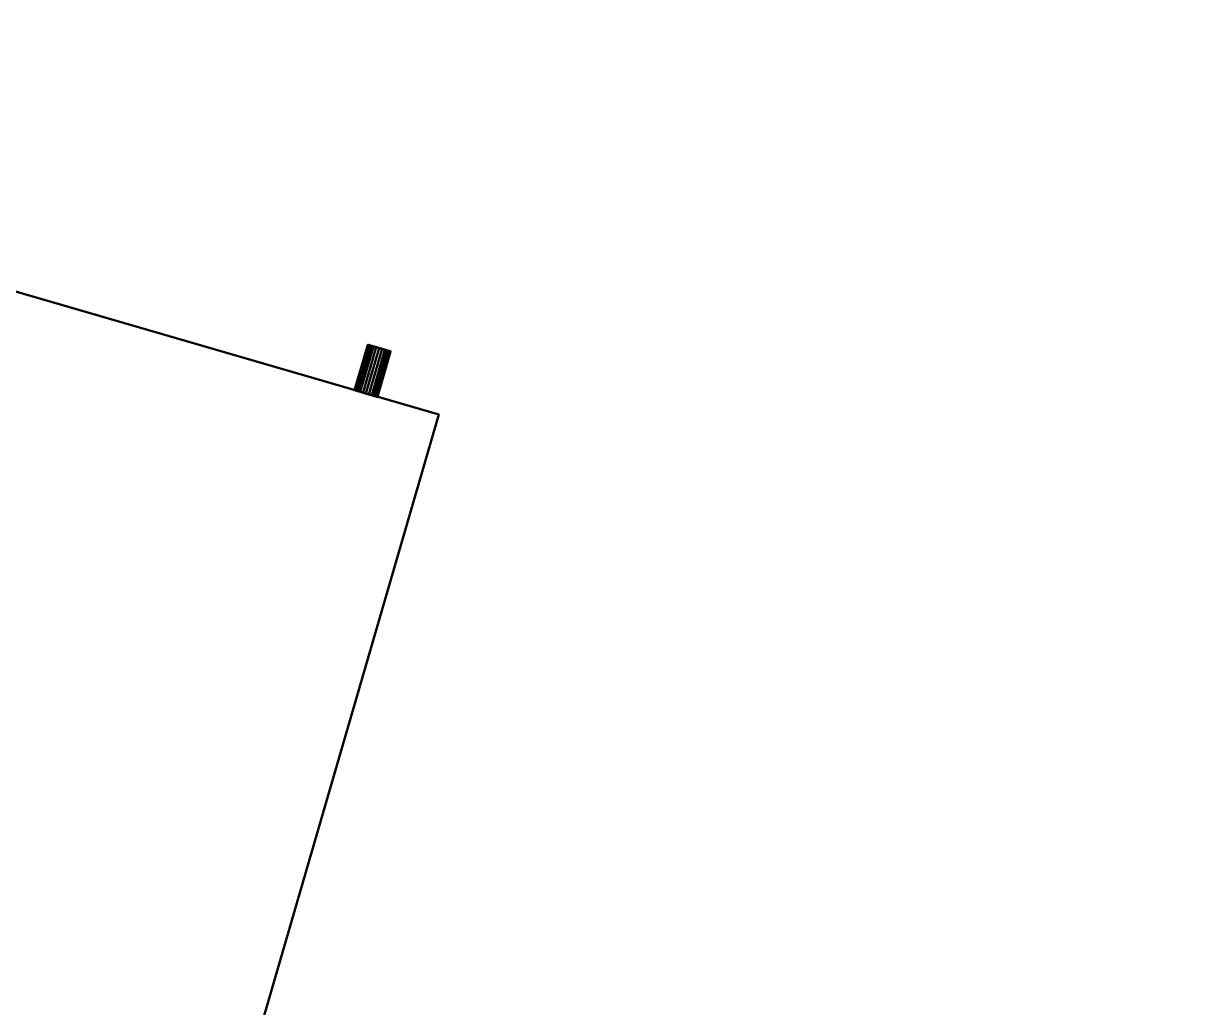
# Model space of a CAD drawing. Header units: inches. Extents: x -1654 to 1344, y -1538 to 36.
# Drawn here: x 1233.38 to 1258.34, y -1031.78 to -1010.98 of the extents above; entities that cross this region are included whole.
import ezdxf

# ---------------------------------------------------------------- set-up
doc = ezdxf.new("R2010")
doc.units = ezdxf.units.IN
doc.header["$MEASUREMENT"] = 0
doc.layers.add('M-EQPT', color=2, linetype='Continuous', lineweight=50)
doc.layers.add('M-HVAC-DUCT-RA', color=1, linetype='Continuous', lineweight=50)

# ---------------------------------------------------------------- blocks, each defined once
blk = doc.blocks.new('Heat Pump - Horizontal - Water Source - Back Discharge - Heat Pump 2 Ton Horizontal-946186-_3D_')
at = {"layer": 'M-EQPT'}
mesh = blk.add_polyface(dxfattribs=at)
corners = [(21.551, 11.199, 8.65), (-21.551, 11.199, 8.65), (-21.551, -11.199, 8.65), (21.551, -11.199, 8.65)]
mesh.append_faces([[corners[k] for k in face] for face in [(0, 1, 2, 3)]])
mesh = blk.add_polyface(dxfattribs=at)
corners = [(21.551, 11.199, -8.65), (21.551, -11.199, -8.65), (-21.551, -11.199, -8.65), (-21.551, 11.199, -8.65)]
mesh.append_faces([[corners[k] for k in face] for face in [(0, 1, 2, 3)]])
mesh = blk.add_polyface(dxfattribs=at)
corners = [(21.551, -11.199, 8.65), (21.551, -11.199, -8.65), (21.551, 11.199, -8.65), (21.551, 11.199, 8.65)]
mesh.append_faces([[corners[k] for k in face] for face in [(2, 3, 0, 1)]])
mesh = blk.add_polyface(dxfattribs=at)
corners = [(21.551, -9.349, 7.35), (21.551, -9.358, 7.285), (21.551, -9.383, 7.225), (21.551, -9.422, 7.173), (21.551, -9.474, 7.133), (21.551, -9.535, 7.108), (21.551, -9.599, 7.1), (21.551, -9.664, 7.108), (21.551, -9.724, 7.133), (21.551, -9.776, 7.173), (21.551, -9.816, 7.225), (21.551, -9.841, 7.285), (21.551, -9.849, 7.35), (21.551, -9.841, 7.414), (21.551, -9.816, 7.475), (21.551, -9.776, 7.526), (21.551, -9.724, 7.566), (21.551, -9.664, 7.591), (21.551, -9.599, 7.6), (21.551, -9.535, 7.591), (21.551, -9.474, 7.566), (21.551, -9.422, 7.526), (21.551, -9.383, 7.475), (21.551, -9.358, 7.414)]
mesh.append_faces([[corners[k] for k in face] for face in [(8, 4, 7)]], dxfattribs={"vtx0": -1, "vtx1": -1})
mesh.append_faces([[corners[k] for k in face] for face in [(16, 21, 11, 14), (11, 21, 4, 8)]], dxfattribs={"vtx0": -1, "vtx1": -1, "vtx2": -1, "vtx3": -1})
mesh.append_faces([[corners[k] for k in face] for face in [(21, 0, 1, 2)]], dxfattribs={"vtx0": -1, "vtx3": -1})
mesh.append_faces([[corners[k] for k in face] for face in [(15, 16, 14), (13, 14, 11, 12), (10, 11, 8, 9)]], dxfattribs={"vtx1": -1})
mesh.append_faces([[corners[k] for k in face] for face in [(20, 21, 16, 19)]], dxfattribs={"vtx1": -1, "vtx2": -1})
mesh.append_faces([[corners[k] for k in face] for face in [(17, 18, 19, 16)]], dxfattribs={"vtx2": -1})
mesh.append_faces([[corners[k] for k in face] for face in [(2, 3, 4, 21)]], dxfattribs={"vtx2": -1, "vtx3": -1})
mesh.append_faces([[corners[k] for k in face] for face in [(21, 22, 23, 0), (4, 5, 6, 7)]], dxfattribs={"vtx3": -1})
mesh = blk.add_polyface(dxfattribs=at)
corners = [(22.551, -9.849, 7.35), (21.551, -9.849, 7.35), (21.551, -9.841, 7.285), (21.551, -9.816, 7.225), (21.551, -9.776, 7.173), (21.551, -9.724, 7.133), (21.551, -9.664, 7.108), (21.551, -9.599, 7.1), (21.551, -9.535, 7.108), (21.551, -9.474, 7.133), (21.551, -9.422, 7.173), (21.551, -9.383, 7.225), (21.551, -9.358, 7.285), (21.551, -9.349, 7.35), (22.551, -9.349, 7.35), (22.551, -9.358, 7.285), (22.551, -9.383, 7.225), (22.551, -9.422, 7.173), (22.551, -9.474, 7.133), (22.551, -9.535, 7.108), (22.551, -9.599, 7.1), (22.551, -9.664, 7.108), (22.551, -9.724, 7.133), (22.551, -9.776, 7.173), (22.551, -9.816, 7.225), (22.551, -9.841, 7.285)]
mesh.append_faces([[corners[k] for k in face] for face in [(15, 12, 13, 14), (2, 25, 0, 1)]], dxfattribs={"vtx0": -1})
mesh.append_faces([[corners[k] for k in face] for face in [(16, 11, 12, 15), (18, 9, 10, 17), (17, 10, 11, 16), (19, 8, 9, 18), (8, 19, 20, 7), (21, 6, 7, 20), (22, 5, 6, 21), (24, 3, 4, 23), (23, 4, 5, 22), (25, 2, 3, 24)]], dxfattribs={"vtx0": -1, "vtx2": -1})
mesh = blk.add_polyface(dxfattribs=at)
corners = [(22.551, -9.349, 7.35), (21.551, -9.349, 7.35), (21.551, -9.358, 7.414), (21.551, -9.383, 7.475), (21.551, -9.422, 7.526), (21.551, -9.474, 7.566), (21.551, -9.535, 7.591), (21.551, -9.599, 7.6), (21.551, -9.664, 7.591), (21.551, -9.724, 7.566), (21.551, -9.776, 7.526), (21.551, -9.816, 7.475), (21.551, -9.841, 7.414), (21.551, -9.849, 7.35), (22.551, -9.849, 7.35), (22.551, -9.841, 7.414), (22.551, -9.816, 7.475), (22.551, -9.776, 7.526), (22.551, -9.724, 7.566), (22.551, -9.664, 7.591), (22.551, -9.599, 7.6), (22.551, -9.535, 7.591), (22.551, -9.474, 7.566), (22.551, -9.422, 7.526), (22.551, -9.383, 7.475), (22.551, -9.358, 7.414)]
mesh.append_faces([[corners[k] for k in face] for face in [(15, 12, 13, 14), (2, 25, 0, 1)]], dxfattribs={"vtx0": -1})
mesh.append_faces([[corners[k] for k in face] for face in [(16, 11, 12, 15), (18, 9, 10, 17), (17, 10, 11, 16), (19, 8, 9, 18), (8, 19, 20, 7), (21, 6, 7, 20), (22, 5, 6, 21), (24, 3, 4, 23), (23, 4, 5, 22), (25, 2, 3, 24)]], dxfattribs={"vtx0": -1, "vtx2": -1})
mesh = blk.add_polyface(dxfattribs=at)
corners = [(21.551, -9.349, 5.35), (21.551, -9.358, 5.285), (21.551, -9.383, 5.225), (21.551, -9.422, 5.173), (21.551, -9.474, 5.133), (21.551, -9.535, 5.108), (21.551, -9.599, 5.1), (21.551, -9.664, 5.108), (21.551, -9.724, 5.133), (21.551, -9.776, 5.173), (21.551, -9.816, 5.225), (21.551, -9.841, 5.285), (21.551, -9.849, 5.35), (21.551, -9.841, 5.414), (21.551, -9.816, 5.475), (21.551, -9.776, 5.526), (21.551, -9.724, 5.566), (21.551, -9.664, 5.591), (21.551, -9.599, 5.6), (21.551, -9.535, 5.591), (21.551, -9.474, 5.566), (21.551, -9.422, 5.526), (21.551, -9.383, 5.475), (21.551, -9.358, 5.414)]
mesh.append_faces([[corners[k] for k in face] for face in [(8, 6, 7)]], dxfattribs={"vtx0": -1})
mesh.append_faces([[corners[k] for k in face] for face in [(14, 17, 11, 13)]], dxfattribs={"vtx0": -1, "vtx1": -1, "vtx2": -1})
mesh.append_faces([[corners[k] for k in face] for face in [(11, 17, 2, 6)]], dxfattribs={"vtx0": -1, "vtx1": -1, "vtx2": -1, "vtx3": -1})
mesh.append_faces([[corners[k] for k in face] for face in [(6, 2, 3, 5)]], dxfattribs={"vtx0": -1, "vtx2": -1})
mesh.append_faces([[corners[k] for k in face] for face in [(8, 10, 11, 6)]], dxfattribs={"vtx0": -1, "vtx2": -1, "vtx3": -1})
mesh.append_faces([[corners[k] for k in face] for face in [(20, 21, 18, 19), (9, 10, 8), (4, 5, 3), (12, 13, 11)]], dxfattribs={"vtx1": -1})
mesh.append_faces([[corners[k] for k in face] for face in [(17, 18, 21, 2)]], dxfattribs={"vtx1": -1, "vtx2": -1, "vtx3": -1})
mesh.append_faces([[corners[k] for k in face] for face in [(15, 16, 17, 14)]], dxfattribs={"vtx2": -1})
mesh.append_faces([[corners[k] for k in face] for face in [(21, 22, 23, 2)]], dxfattribs={"vtx2": -1, "vtx3": -1})
mesh.append_faces([[corners[k] for k in face] for face in [(23, 0, 1, 2)]], dxfattribs={"vtx3": -1})
mesh = blk.add_polyface(dxfattribs=at)
corners = [(22.551, -9.849, 5.35), (21.551, -9.849, 5.35), (21.551, -9.841, 5.285), (21.551, -9.816, 5.225), (21.551, -9.776, 5.173), (21.551, -9.724, 5.133), (21.551, -9.664, 5.108), (21.551, -9.599, 5.1), (21.551, -9.535, 5.108), (21.551, -9.474, 5.133), (21.551, -9.422, 5.173), (21.551, -9.383, 5.225), (21.551, -9.358, 5.285), (21.551, -9.349, 5.35), (22.551, -9.349, 5.35), (22.551, -9.358, 5.285), (22.551, -9.383, 5.225), (22.551, -9.422, 5.173), (22.551, -9.474, 5.133), (22.551, -9.535, 5.108), (22.551, -9.599, 5.1), (22.551, -9.664, 5.108), (22.551, -9.724, 5.133), (22.551, -9.776, 5.173), (22.551, -9.816, 5.225), (22.551, -9.841, 5.285)]
mesh.append_faces([[corners[k] for k in face] for face in [(15, 12, 13, 14), (2, 25, 0, 1)]], dxfattribs={"vtx0": -1})
mesh.append_faces([[corners[k] for k in face] for face in [(16, 11, 12, 15), (18, 9, 10, 17), (17, 10, 11, 16), (19, 8, 9, 18), (8, 19, 20, 7), (21, 6, 7, 20), (22, 5, 6, 21), (24, 3, 4, 23), (23, 4, 5, 22), (25, 2, 3, 24)]], dxfattribs={"vtx0": -1, "vtx2": -1})
mesh = blk.add_polyface(dxfattribs=at)
corners = [(22.551, -9.349, 5.35), (21.551, -9.349, 5.35), (21.551, -9.358, 5.414), (21.551, -9.383, 5.475), (21.551, -9.422, 5.526), (21.551, -9.474, 5.566), (21.551, -9.535, 5.591), (21.551, -9.599, 5.6), (21.551, -9.664, 5.591), (21.551, -9.724, 5.566), (21.551, -9.776, 5.526), (21.551, -9.816, 5.475), (21.551, -9.841, 5.414), (21.551, -9.849, 5.35), (22.551, -9.849, 5.35), (22.551, -9.841, 5.414), (22.551, -9.816, 5.475), (22.551, -9.776, 5.526), (22.551, -9.724, 5.566), (22.551, -9.664, 5.591), (22.551, -9.599, 5.6), (22.551, -9.535, 5.591), (22.551, -9.474, 5.566), (22.551, -9.422, 5.526), (22.551, -9.383, 5.475), (22.551, -9.358, 5.414)]
mesh.append_faces([[corners[k] for k in face] for face in [(15, 12, 13, 14), (2, 25, 0, 1)]], dxfattribs={"vtx0": -1})
mesh.append_faces([[corners[k] for k in face] for face in [(16, 11, 12, 15), (18, 9, 10, 17), (17, 10, 11, 16), (19, 8, 9, 18), (8, 19, 20, 7), (21, 6, 7, 20), (22, 5, 6, 21), (24, 3, 4, 23), (23, 4, 5, 22), (25, 2, 3, 24)]], dxfattribs={"vtx0": -1, "vtx2": -1})
mesh = blk.add_polyface(dxfattribs=at)
corners = [(21.551, -9.349, 1.35), (21.551, -9.358, 1.285), (21.551, -9.383, 1.225), (21.551, -9.422, 1.173), (21.551, -9.474, 1.133), (21.551, -9.535, 1.108), (21.551, -9.599, 1.1), (21.551, -9.664, 1.108), (21.551, -9.724, 1.133), (21.551, -9.776, 1.173), (21.551, -9.816, 1.225), (21.551, -9.841, 1.285), (21.551, -9.849, 1.35), (21.551, -9.841, 1.414), (21.551, -9.816, 1.475), (21.551, -9.776, 1.526), (21.551, -9.724, 1.566), (21.551, -9.664, 1.591), (21.551, -9.599, 1.6), (21.551, -9.535, 1.591), (21.551, -9.474, 1.566), (21.551, -9.422, 1.526), (21.551, -9.383, 1.475), (21.551, -9.358, 1.414)]
mesh.append_faces([[corners[k] for k in face] for face in [(8, 6, 7)]], dxfattribs={"vtx0": -1})
mesh.append_faces([[corners[k] for k in face] for face in [(2, 21, 1)]], dxfattribs={"vtx0": -1, "vtx1": -1})
mesh.append_faces([[corners[k] for k in face] for face in [(14, 17, 11, 13)]], dxfattribs={"vtx0": -1, "vtx1": -1, "vtx2": -1})
mesh.append_faces([[corners[k] for k in face] for face in [(11, 21, 2, 8)]], dxfattribs={"vtx0": -1, "vtx1": -1, "vtx2": -1, "vtx3": -1})
mesh.append_faces([[corners[k] for k in face] for face in [(8, 2, 5, 6)]], dxfattribs={"vtx0": -1, "vtx1": -1, "vtx3": -1})
mesh.append_faces([[corners[k] for k in face] for face in [(22, 23, 21), (10, 11, 8, 9), (12, 13, 11)]], dxfattribs={"vtx1": -1})
mesh.append_faces([[corners[k] for k in face] for face in [(15, 16, 17, 14)]], dxfattribs={"vtx2": -1})
mesh.append_faces([[corners[k] for k in face] for face in [(17, 18, 19, 11), (19, 20, 21, 11), (23, 0, 1, 21)]], dxfattribs={"vtx2": -1, "vtx3": -1})
mesh.append_faces([[corners[k] for k in face] for face in [(2, 3, 4, 5)]], dxfattribs={"vtx3": -1})
mesh = blk.add_polyface(dxfattribs=at)
corners = [(22.551, -9.849, 1.35), (21.551, -9.849, 1.35), (21.551, -9.841, 1.285), (21.551, -9.816, 1.225), (21.551, -9.776, 1.173), (21.551, -9.724, 1.133), (21.551, -9.664, 1.108), (21.551, -9.599, 1.1), (21.551, -9.535, 1.108), (21.551, -9.474, 1.133), (21.551, -9.422, 1.173), (21.551, -9.383, 1.225), (21.551, -9.358, 1.285), (21.551, -9.349, 1.35), (22.551, -9.349, 1.35), (22.551, -9.358, 1.285), (22.551, -9.383, 1.225), (22.551, -9.422, 1.173), (22.551, -9.474, 1.133), (22.551, -9.535, 1.108), (22.551, -9.599, 1.1), (22.551, -9.664, 1.108), (22.551, -9.724, 1.133), (22.551, -9.776, 1.173), (22.551, -9.816, 1.225), (22.551, -9.841, 1.285)]
mesh.append_faces([[corners[k] for k in face] for face in [(15, 12, 13, 14), (2, 25, 0, 1)]], dxfattribs={"vtx0": -1})
mesh.append_faces([[corners[k] for k in face] for face in [(16, 11, 12, 15), (18, 9, 10, 17), (17, 10, 11, 16), (19, 8, 9, 18), (8, 19, 20, 7), (21, 6, 7, 20), (22, 5, 6, 21), (24, 3, 4, 23), (23, 4, 5, 22), (25, 2, 3, 24)]], dxfattribs={"vtx0": -1, "vtx2": -1})
mesh = blk.add_polyface(dxfattribs=at)
corners = [(22.551, -9.349, 1.35), (21.551, -9.349, 1.35), (21.551, -9.358, 1.414), (21.551, -9.383, 1.475), (21.551, -9.422, 1.526), (21.551, -9.474, 1.566), (21.551, -9.535, 1.591), (21.551, -9.599, 1.6), (21.551, -9.664, 1.591), (21.551, -9.724, 1.566), (21.551, -9.776, 1.526), (21.551, -9.816, 1.475), (21.551, -9.841, 1.414), (21.551, -9.849, 1.35), (22.551, -9.849, 1.35), (22.551, -9.841, 1.414), (22.551, -9.816, 1.475), (22.551, -9.776, 1.526), (22.551, -9.724, 1.566), (22.551, -9.664, 1.591), (22.551, -9.599, 1.6), (22.551, -9.535, 1.591), (22.551, -9.474, 1.566), (22.551, -9.422, 1.526), (22.551, -9.383, 1.475), (22.551, -9.358, 1.414)]
mesh.append_faces([[corners[k] for k in face] for face in [(15, 12, 13, 14), (2, 25, 0, 1)]], dxfattribs={"vtx0": -1})
mesh.append_faces([[corners[k] for k in face] for face in [(16, 11, 12, 15), (18, 9, 10, 17), (17, 10, 11, 16), (19, 8, 9, 18), (8, 19, 20, 7), (21, 6, 7, 20), (22, 5, 6, 21), (24, 3, 4, 23), (23, 4, 5, 22), (25, 2, 3, 24)]], dxfattribs={"vtx0": -1, "vtx2": -1})
mesh = blk.add_polyface(dxfattribs=at)
corners = [(21.551, -9.349, -4.95), (21.551, -9.358, -5.015), (21.551, -9.383, -5.075), (21.551, -9.422, -5.127), (21.551, -9.474, -5.167), (21.551, -9.535, -5.192), (21.551, -9.599, -5.2), (21.551, -9.664, -5.192), (21.551, -9.724, -5.167), (21.551, -9.776, -5.127), (21.551, -9.816, -5.075), (21.551, -9.841, -5.015), (21.551, -9.849, -4.95), (21.551, -9.841, -4.886), (21.551, -9.816, -4.825), (21.551, -9.776, -4.774), (21.551, -9.724, -4.734), (21.551, -9.664, -4.709), (21.551, -9.599, -4.7), (21.551, -9.535, -4.709), (21.551, -9.474, -4.734), (21.551, -9.422, -4.774), (21.551, -9.383, -4.825), (21.551, -9.358, -4.886)]
mesh.append_faces([[corners[k] for k in face] for face in [(8, 6, 7)]], dxfattribs={"vtx0": -1})
mesh.append_faces([[corners[k] for k in face] for face in [(14, 17, 11, 13)]], dxfattribs={"vtx0": -1, "vtx1": -1, "vtx2": -1})
mesh.append_faces([[corners[k] for k in face] for face in [(11, 17, 2, 6)]], dxfattribs={"vtx0": -1, "vtx1": -1, "vtx2": -1, "vtx3": -1})
mesh.append_faces([[corners[k] for k in face] for face in [(6, 2, 3, 5)]], dxfattribs={"vtx0": -1, "vtx2": -1})
mesh.append_faces([[corners[k] for k in face] for face in [(8, 10, 11, 6)]], dxfattribs={"vtx0": -1, "vtx2": -1, "vtx3": -1})
mesh.append_faces([[corners[k] for k in face] for face in [(20, 21, 18, 19), (9, 10, 8), (4, 5, 3), (12, 13, 11)]], dxfattribs={"vtx1": -1})
mesh.append_faces([[corners[k] for k in face] for face in [(17, 18, 21, 2)]], dxfattribs={"vtx1": -1, "vtx2": -1, "vtx3": -1})
mesh.append_faces([[corners[k] for k in face] for face in [(15, 16, 17, 14)]], dxfattribs={"vtx2": -1})
mesh.append_faces([[corners[k] for k in face] for face in [(21, 22, 23, 2)]], dxfattribs={"vtx2": -1, "vtx3": -1})
mesh.append_faces([[corners[k] for k in face] for face in [(23, 0, 1, 2)]], dxfattribs={"vtx3": -1})
mesh = blk.add_polyface(dxfattribs=at)
corners = [(22.551, -9.849, -4.95), (21.551, -9.849, -4.95), (21.551, -9.841, -5.015), (21.551, -9.816, -5.075), (21.551, -9.776, -5.127), (21.551, -9.724, -5.167), (21.551, -9.664, -5.192), (21.551, -9.599, -5.2), (21.551, -9.535, -5.192), (21.551, -9.474, -5.167), (21.551, -9.422, -5.127), (21.551, -9.383, -5.075), (21.551, -9.358, -5.015), (21.551, -9.349, -4.95), (22.551, -9.349, -4.95), (22.551, -9.358, -5.015), (22.551, -9.383, -5.075), (22.551, -9.422, -5.127), (22.551, -9.474, -5.167), (22.551, -9.535, -5.192), (22.551, -9.599, -5.2), (22.551, -9.664, -5.192), (22.551, -9.724, -5.167), (22.551, -9.776, -5.127), (22.551, -9.816, -5.075), (22.551, -9.841, -5.015)]
mesh.append_faces([[corners[k] for k in face] for face in [(15, 12, 13, 14), (2, 25, 0, 1)]], dxfattribs={"vtx0": -1})
mesh.append_faces([[corners[k] for k in face] for face in [(16, 11, 12, 15), (18, 9, 10, 17), (17, 10, 11, 16), (19, 8, 9, 18), (8, 19, 20, 7), (21, 6, 7, 20), (22, 5, 6, 21), (24, 3, 4, 23), (23, 4, 5, 22), (25, 2, 3, 24)]], dxfattribs={"vtx0": -1, "vtx2": -1})
mesh = blk.add_polyface(dxfattribs=at)
corners = [(22.551, -9.349, -4.95), (21.551, -9.349, -4.95), (21.551, -9.358, -4.886), (21.551, -9.383, -4.825), (21.551, -9.422, -4.774), (21.551, -9.474, -4.734), (21.551, -9.535, -4.709), (21.551, -9.599, -4.7), (21.551, -9.664, -4.709), (21.551, -9.724, -4.734), (21.551, -9.776, -4.774), (21.551, -9.816, -4.825), (21.551, -9.841, -4.886), (21.551, -9.849, -4.95), (22.551, -9.849, -4.95), (22.551, -9.841, -4.886), (22.551, -9.816, -4.825), (22.551, -9.776, -4.774), (22.551, -9.724, -4.734), (22.551, -9.664, -4.709), (22.551, -9.599, -4.7), (22.551, -9.535, -4.709), (22.551, -9.474, -4.734), (22.551, -9.422, -4.774), (22.551, -9.383, -4.825), (22.551, -9.358, -4.886)]
mesh.append_faces([[corners[k] for k in face] for face in [(15, 12, 13, 14), (2, 25, 0, 1)]], dxfattribs={"vtx0": -1})
mesh.append_faces([[corners[k] for k in face] for face in [(16, 11, 12, 15), (18, 9, 10, 17), (17, 10, 11, 16), (19, 8, 9, 18), (8, 19, 20, 7), (21, 6, 7, 20), (22, 5, 6, 21), (24, 3, 4, 23), (23, 4, 5, 22), (25, 2, 3, 24)]], dxfattribs={"vtx0": -1, "vtx2": -1})
mesh = blk.add_polyface(dxfattribs=at)
corners = [(22.551, -9.349, 7.35), (22.551, -9.358, 7.414), (22.551, -9.383, 7.475), (22.551, -9.422, 7.526), (22.551, -9.474, 7.566), (22.551, -9.535, 7.591), (22.551, -9.599, 7.6), (22.551, -9.664, 7.591), (22.551, -9.724, 7.566), (22.551, -9.776, 7.526), (22.551, -9.816, 7.475), (22.551, -9.841, 7.414), (22.551, -9.849, 7.35), (22.551, -9.841, 7.285), (22.551, -9.816, 7.225), (22.551, -9.776, 7.173), (22.551, -9.724, 7.133), (22.551, -9.664, 7.108), (22.551, -9.599, 7.1), (22.551, -9.535, 7.108), (22.551, -9.474, 7.133), (22.551, -9.422, 7.173), (22.551, -9.383, 7.225), (22.551, -9.358, 7.285)]
mesh.append_faces([[corners[k] for k in face] for face in [(10, 13, 8, 9)]], dxfattribs={"vtx0": -1, "vtx1": -1})
mesh.append_faces([[corners[k] for k in face] for face in [(3, 13, 20, 22)]], dxfattribs={"vtx0": -1, "vtx1": -1, "vtx2": -1, "vtx3": -1})
mesh.append_faces([[corners[k] for k in face] for face in [(8, 13, 3, 4)]], dxfattribs={"vtx0": -1, "vtx1": -1, "vtx3": -1})
mesh.append_faces([[corners[k] for k in face] for face in [(3, 22, 23, 0)]], dxfattribs={"vtx0": -1, "vtx3": -1})
mesh.append_faces([[corners[k] for k in face] for face in [(21, 22, 20)]], dxfattribs={"vtx1": -1})
mesh.append_faces([[corners[k] for k in face] for face in [(16, 17, 20, 13)]], dxfattribs={"vtx1": -1, "vtx2": -1, "vtx3": -1})
mesh.append_faces([[corners[k] for k in face] for face in [(7, 8, 4, 5)]], dxfattribs={"vtx1": -1, "vtx3": -1})
mesh.append_faces([[corners[k] for k in face] for face in [(14, 15, 16, 13), (18, 19, 20, 17), (11, 12, 13, 10), (5, 6, 7), (1, 2, 3, 0)]], dxfattribs={"vtx2": -1})
mesh = blk.add_polyface(dxfattribs=at)
corners = [(22.551, -9.349, 5.35), (22.551, -9.358, 5.414), (22.551, -9.383, 5.475), (22.551, -9.422, 5.526), (22.551, -9.474, 5.566), (22.551, -9.535, 5.591), (22.551, -9.599, 5.6), (22.551, -9.664, 5.591), (22.551, -9.724, 5.566), (22.551, -9.776, 5.526), (22.551, -9.816, 5.475), (22.551, -9.841, 5.414), (22.551, -9.849, 5.35), (22.551, -9.841, 5.285), (22.551, -9.816, 5.225), (22.551, -9.776, 5.173), (22.551, -9.724, 5.133), (22.551, -9.664, 5.108), (22.551, -9.599, 5.1), (22.551, -9.535, 5.108), (22.551, -9.474, 5.133), (22.551, -9.422, 5.173), (22.551, -9.383, 5.225), (22.551, -9.358, 5.285)]
mesh.append_faces([[corners[k] for k in face] for face in [(10, 13, 7, 9)]], dxfattribs={"vtx0": -1, "vtx1": -1, "vtx2": -1})
mesh.append_faces([[corners[k] for k in face] for face in [(22, 7, 13, 18)]], dxfattribs={"vtx0": -1, "vtx1": -1, "vtx2": -1, "vtx3": -1})
mesh.append_faces([[corners[k] for k in face] for face in [(8, 9, 7)]], dxfattribs={"vtx1": -1})
mesh.append_faces([[corners[k] for k in face] for face in [(21, 22, 18)]], dxfattribs={"vtx1": -1, "vtx2": -1})
mesh.append_faces([[corners[k] for k in face] for face in [(22, 23, 3, 7)]], dxfattribs={"vtx1": -1, "vtx2": -1, "vtx3": -1})
mesh.append_faces([[corners[k] for k in face] for face in [(6, 7, 3, 4)]], dxfattribs={"vtx1": -1, "vtx3": -1})
mesh.append_faces([[corners[k] for k in face] for face in [(14, 15, 16, 13), (19, 20, 21, 18), (11, 12, 13, 10), (23, 0, 1), (4, 5, 6)]], dxfattribs={"vtx2": -1})
mesh.append_faces([[corners[k] for k in face] for face in [(16, 17, 18, 13), (1, 2, 3, 23)]], dxfattribs={"vtx2": -1, "vtx3": -1})
mesh = blk.add_polyface(dxfattribs=at)
corners = [(22.551, -9.349, 1.35), (22.551, -9.358, 1.414), (22.551, -9.383, 1.475), (22.551, -9.422, 1.526), (22.551, -9.474, 1.566), (22.551, -9.535, 1.591), (22.551, -9.599, 1.6), (22.551, -9.664, 1.591), (22.551, -9.724, 1.566), (22.551, -9.776, 1.526), (22.551, -9.816, 1.475), (22.551, -9.841, 1.414), (22.551, -9.849, 1.35), (22.551, -9.841, 1.285), (22.551, -9.816, 1.225), (22.551, -9.776, 1.173), (22.551, -9.724, 1.133), (22.551, -9.664, 1.108), (22.551, -9.599, 1.1), (22.551, -9.535, 1.108), (22.551, -9.474, 1.133), (22.551, -9.422, 1.173), (22.551, -9.383, 1.225), (22.551, -9.358, 1.285)]
mesh.append_faces([[corners[k] for k in face] for face in [(22, 19, 20, 21)]], dxfattribs={"vtx0": -1})
mesh.append_faces([[corners[k] for k in face] for face in [(23, 3, 22), (7, 13, 5, 6)]], dxfattribs={"vtx0": -1, "vtx1": -1})
mesh.append_faces([[corners[k] for k in face] for face in [(19, 22, 16), (10, 13, 7, 9)]], dxfattribs={"vtx0": -1, "vtx1": -1, "vtx2": -1})
mesh.append_faces([[corners[k] for k in face] for face in [(13, 16, 22, 3)]], dxfattribs={"vtx0": -1, "vtx1": -1, "vtx2": -1, "vtx3": -1})
mesh.append_faces([[corners[k] for k in face] for face in [(8, 9, 7)]], dxfattribs={"vtx1": -1})
mesh.append_faces([[corners[k] for k in face] for face in [(14, 15, 16, 13), (11, 12, 13, 10), (23, 0, 1)]], dxfattribs={"vtx2": -1})
mesh.append_faces([[corners[k] for k in face] for face in [(1, 2, 3, 23), (3, 4, 5, 13)]], dxfattribs={"vtx2": -1, "vtx3": -1})
mesh.append_faces([[corners[k] for k in face] for face in [(16, 17, 18, 19)]], dxfattribs={"vtx3": -1})
mesh = blk.add_polyface(dxfattribs=at)
corners = [(22.551, -9.349, -4.95), (22.551, -9.358, -4.886), (22.551, -9.383, -4.825), (22.551, -9.422, -4.774), (22.551, -9.474, -4.734), (22.551, -9.535, -4.709), (22.551, -9.599, -4.7), (22.551, -9.664, -4.709), (22.551, -9.724, -4.734), (22.551, -9.776, -4.774), (22.551, -9.816, -4.825), (22.551, -9.841, -4.886), (22.551, -9.849, -4.95), (22.551, -9.841, -5.015), (22.551, -9.816, -5.075), (22.551, -9.776, -5.127), (22.551, -9.724, -5.167), (22.551, -9.664, -5.192), (22.551, -9.599, -5.2), (22.551, -9.535, -5.192), (22.551, -9.474, -5.167), (22.551, -9.422, -5.127), (22.551, -9.383, -5.075), (22.551, -9.358, -5.015)]
mesh.append_faces([[corners[k] for k in face] for face in [(10, 13, 7, 9)]], dxfattribs={"vtx0": -1, "vtx1": -1, "vtx2": -1})
mesh.append_faces([[corners[k] for k in face] for face in [(22, 7, 13, 18)]], dxfattribs={"vtx0": -1, "vtx1": -1, "vtx2": -1, "vtx3": -1})
mesh.append_faces([[corners[k] for k in face] for face in [(8, 9, 7)]], dxfattribs={"vtx1": -1})
mesh.append_faces([[corners[k] for k in face] for face in [(21, 22, 18)]], dxfattribs={"vtx1": -1, "vtx2": -1})
mesh.append_faces([[corners[k] for k in face] for face in [(22, 23, 3, 7)]], dxfattribs={"vtx1": -1, "vtx2": -1, "vtx3": -1})
mesh.append_faces([[corners[k] for k in face] for face in [(6, 7, 3, 4)]], dxfattribs={"vtx1": -1, "vtx3": -1})
mesh.append_faces([[corners[k] for k in face] for face in [(14, 15, 16, 13), (19, 20, 21, 18), (11, 12, 13, 10), (23, 0, 1), (4, 5, 6)]], dxfattribs={"vtx2": -1})
mesh.append_faces([[corners[k] for k in face] for face in [(16, 17, 18, 13), (1, 2, 3, 23)]], dxfattribs={"vtx2": -1, "vtx3": -1})
mesh = blk.add_polyface(dxfattribs=at)
corners = [(-21.551, -11.199, 8.65), (-21.551, -11.199, -8.65), (21.551, -11.199, -8.65), (21.551, -11.199, 8.65)]
mesh.append_faces([[corners[k] for k in face] for face in [(2, 3, 0, 1)]])

msp = doc.modelspace()

# ---------------------------------------------------------------- block references
at = {"layer": 'M-EQPT', "rotation": 73.79013128408351}
msp.add_blockref('Heat Pump - Horizontal - Water Source - Back Discharge - Heat Pump 2 Ton Horizontal-946186-_3D_', (1225.386, -1036.813, 1332.002), dxfattribs=at)

# ---------------------------------------------------------------- meshes
at = {"layer": 'M-HVAC-DUCT-RA', "color": 8}
mesh = msp.add_polyface(dxfattribs=at)
corners = [(1236.635, -992.593, 1328), (1236.587, -992.757, 1329.294), (1236.448, -993.237, 1330.5), (1236.226, -994, 1331.536), (1235.937, -994.994, 1332.33), (1235.6, -996.152, 1332.83), (1235.239, -997.395, 1333), (1330.866, -1025.195, 1333), (1331.227, -1023.952, 1332.83), (1331.564, -1022.794, 1332.33), (1331.853, -1021.8, 1331.536), (1332.075, -1021.037, 1330.5), (1332.214, -1020.557, 1329.294), (1332.262, -1020.394, 1328)]
mesh.append_faces([[corners[k] for k in face] for face in [(7, 8, 5, 6)]], dxfattribs={"vtx1": -1, "color": 8})
mesh.append_faces([[corners[k] for k in face] for face in [(8, 9, 4, 5), (3, 4, 9, 10), (11, 12, 1, 2), (2, 3, 10, 11)]], dxfattribs={"vtx1": -1, "vtx3": -1, "color": 8})
mesh.append_faces([[corners[k] for k in face] for face in [(12, 13, 0, 1)]], dxfattribs={"vtx3": -1, "color": 8})
mesh = msp.add_polyface(dxfattribs=at)
corners = [(1235.239, -997.395, 1323), (1235.6, -996.152, 1323.17), (1235.937, -994.994, 1323.67), (1236.226, -994, 1324.464), (1236.448, -993.237, 1325.5), (1236.587, -992.757, 1326.706), (1236.635, -992.593, 1328), (1332.262, -1020.394, 1328), (1332.214, -1020.557, 1326.706), (1332.075, -1021.037, 1325.5), (1331.853, -1021.8, 1324.464), (1331.564, -1022.794, 1323.67), (1331.227, -1023.952, 1323.17), (1330.866, -1025.195, 1323)]
mesh.append_faces([[corners[k] for k in face] for face in [(7, 8, 5, 6)]], dxfattribs={"vtx1": -1, "color": 8})
mesh.append_faces([[corners[k] for k in face] for face in [(8, 9, 4, 5), (3, 4, 9, 10), (11, 12, 1, 2), (2, 3, 10, 11)]], dxfattribs={"vtx1": -1, "vtx3": -1, "color": 8})
mesh.append_faces([[corners[k] for k in face] for face in [(12, 13, 0, 1)]], dxfattribs={"vtx3": -1, "color": 8})
mesh = msp.add_polyface(dxfattribs=at)
corners = [(1235.239, -997.395, 1333), (1234.878, -998.637, 1332.83), (1234.541, -999.795, 1332.33), (1234.252, -1000.79, 1331.536), (1234.03, -1001.553, 1330.5), (1233.891, -1002.032, 1329.294), (1233.843, -1002.196, 1328), (1329.47, -1029.996, 1328), (1329.518, -1029.832, 1329.294), (1329.657, -1029.353, 1330.5), (1329.879, -1028.59, 1331.536), (1330.168, -1027.595, 1332.33), (1330.505, -1026.437, 1332.83), (1330.866, -1025.195, 1333)]
mesh.append_faces([[corners[k] for k in face] for face in [(8, 9, 4, 5), (3, 4, 9, 10), (11, 12, 1, 2), (2, 3, 10, 11)]], dxfattribs={"vtx1": -1, "vtx3": -1, "color": 8})
mesh.append_faces([[corners[k] for k in face] for face in [(6, 7, 8, 5)]], dxfattribs={"vtx2": -1, "color": 8})
mesh.append_faces([[corners[k] for k in face] for face in [(12, 13, 0, 1)]], dxfattribs={"vtx3": -1, "color": 8})
mesh = msp.add_polyface(dxfattribs=at)
corners = [(1233.843, -1002.196, 1328), (1233.891, -1002.032, 1326.706), (1234.03, -1001.553, 1325.5), (1234.252, -1000.79, 1324.464), (1234.541, -999.795, 1323.67), (1234.878, -998.637, 1323.17), (1235.239, -997.395, 1323), (1330.866, -1025.195, 1323), (1330.505, -1026.437, 1323.17), (1330.168, -1027.595, 1323.67), (1329.879, -1028.59, 1324.464), (1329.657, -1029.353, 1325.5), (1329.518, -1029.832, 1326.706), (1329.47, -1029.996, 1328)]
mesh.append_faces([[corners[k] for k in face] for face in [(7, 8, 5, 6)]], dxfattribs={"vtx1": -1, "color": 8})
mesh.append_faces([[corners[k] for k in face] for face in [(8, 9, 4, 5), (3, 4, 9, 10), (11, 12, 1, 2), (2, 3, 10, 11)]], dxfattribs={"vtx1": -1, "vtx3": -1, "color": 8})
mesh.append_faces([[corners[k] for k in face] for face in [(12, 13, 0, 1)]], dxfattribs={"vtx3": -1, "color": 8})

doc.saveas('drawing.dxf')
